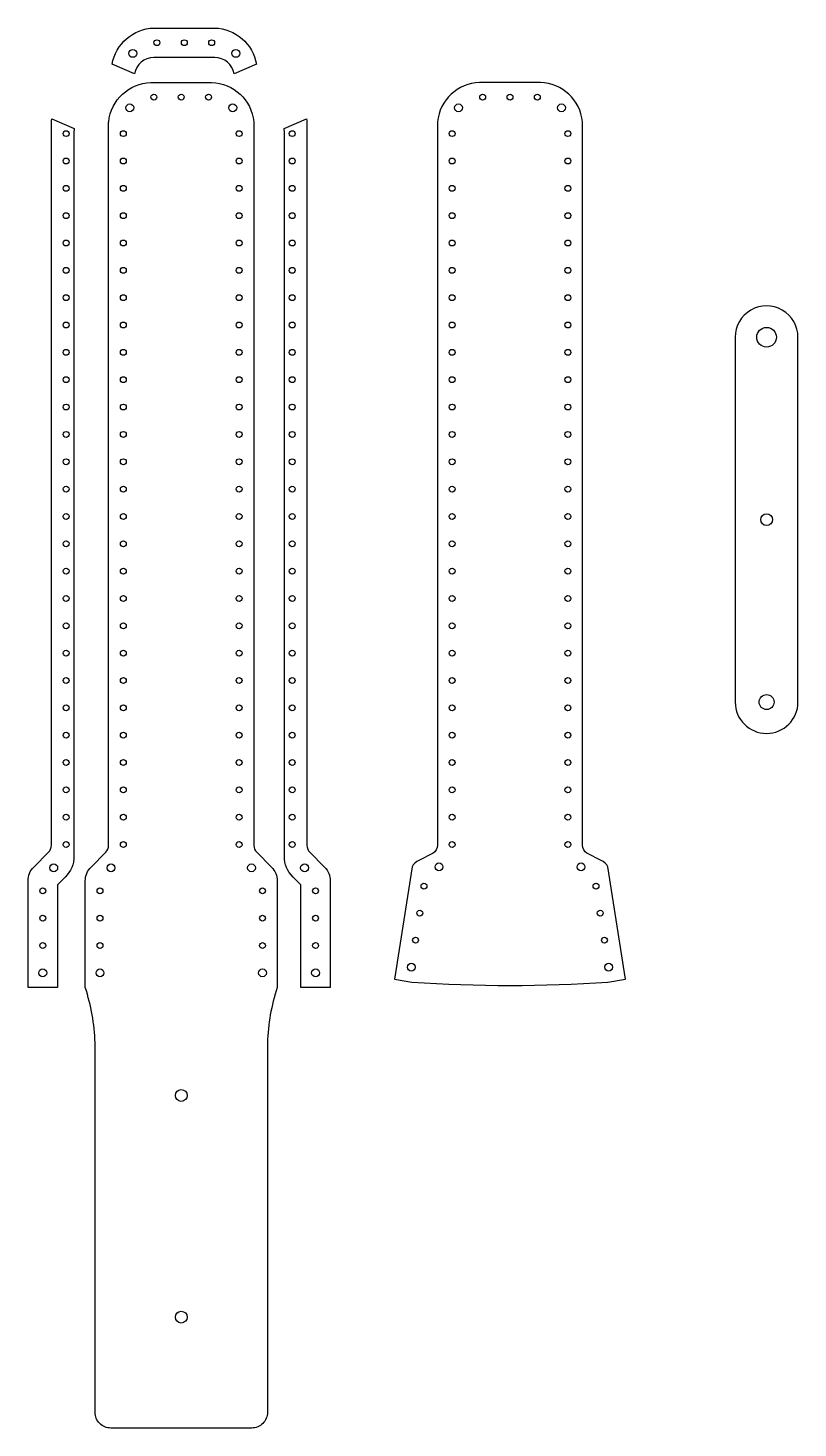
# Model space of a CAD drawing. Header units: millimetres. Extents: x 1623 to 1819, y 1872 to 2229.
import ezdxf

# ---------------------------------------------------------------- set-up
doc = ezdxf.new("R2010")
doc.units = ezdxf.units.MM

msp = doc.modelspace()

# ---------------------------------------------------------------- linework, layer by layer
at = {"color": 7, "true_color": 0xffffff}
for points in [[(1644.4, 2219.42, -0.354283), (1655.03, 2228.67), (1670.53, 2228.67, -0.354283), (1681.16, 2219.42), (1675.47, 2216.95, 0.369125), (1670.53, 2221.17), (1655.03, 2221.17, 0.369126), (1650.1, 2216.95)], [(1680.5, 2020.34, 0.196209), (1681.25, 2018.55), (1684.99, 2014.8, -0.198912), (1686.45, 2011.27), (1686.45, 1984.07, 0.072495), (1683.95, 1970.01), (1683.95, 1875.8, -0.414214), (1679.95, 1871.8), (1644.05, 1871.8, -0.414214), (1640.05, 1875.8), (1640.05, 1970.01, 0.072495), (1637.55, 1984.07), (1637.55, 2011.27, -0.198912), (1639.02, 2014.8), (1642.76, 2018.55, 0.196209), (1643.5, 2020.34), (1643.5, 2204.53, -0.026291), (1643.52, 2204.79, -0.373672), (1654.25, 2214.8), (1669.75, 2214.8, -0.373672), (1680.49, 2204.79, -0.026291), (1680.5, 2204.53)], [(1727.25, 2020.34, -0.24322), (1726.18, 2018.3), (1722.55, 2016.44, 0.198912), (1720.8, 2014.82), (1716.35, 1986.22), (1720.78, 1985.44, 0.032548), (1770.71, 1985.44), (1775.14, 1986.22), (1770.69, 2014.82, 0.198912), (1768.94, 2016.44), (1765.31, 2018.3, -0.24322), (1764.25, 2020.34), (1764.25, 2204.53, 0.026291), (1764.23, 2204.79, 0.373672), (1753.5, 2214.8), (1738, 2214.8, 0.373672), (1727.26, 2204.79, 0.026291), (1727.25, 2204.53)], [(1622.97, 1984.07), (1622.97, 2011.27, -0.198912), (1624.43, 2014.8), (1628.18, 2018.55, 0.196209), (1628.92, 2020.34), (1628.92, 2202.3), (1628.92, 2204.53, -0.026291), (1628.93, 2204.79, -0.017121), (1629.04, 2205.55), (1634.73, 2203.08, 0.039108), (1634.67, 2202.3), (1634.67, 2017.54, -0.198912), (1632.47, 2012.24), (1630.47, 2010.23), (1630.47, 2004.33), (1630.51, 1984.07), (1622.99, 1984.07)], [(1699.95, 1984.07), (1692.44, 1984.07), (1692.47, 2004.33), (1692.47, 2010.23), (1690.47, 2012.24, -0.198912), (1688.27, 2017.54), (1688.27, 2202.3, 0.039108), (1688.21, 2203.08), (1693.9, 2205.55, -0.017121), (1694.01, 2204.79, -0.026291), (1694.02, 2204.53), (1694.02, 2020.34, 0.196209), (1694.76, 2018.55), (1698.51, 2014.8, -0.198912), (1699.97, 2011.27), (1699.97, 1984.07)], [(1819.11, 2056.85), (1819.11, 2149.85, 1.001043), (1803.11, 2149.83), (1803.11, 2056.85, 1), (1819.11, 2056.85)]]:
    msp.add_lwpolyline(points, format="xyb", close=True, dxfattribs=at)
for centre, radius in [((1655.81, 2224.92), 0.75), ((1662.78, 2224.92), 0.75), ((1669.75, 2224.92), 0.75), ((1649.67, 2222.2), 1), ((1675.9, 2222.2), 1), ((1648.89, 2208.33), 1), ((1655.03, 2211.05), 0.75), ((1662, 2211.05), 0.75), ((1668.97, 2211.05), 0.75), ((1675.12, 2208.33), 1), ((1732.63, 2208.33), 1), ((1738.78, 2211.05), 0.75), ((1745.75, 2211.05), 0.75), ((1752.72, 2211.05), 0.75), ((1758.86, 2208.33), 1), ((1632.67, 2201.75), 0.75), ((1647.25, 2201.75), 0.75), ((1676.75, 2201.75), 0.75), ((1690.27, 2201.75), 0.75), ((1731, 2201.75), 0.75), ((1760.5, 2201.75), 0.75), ((1632.67, 2194.78), 0.75), ((1647.25, 2194.78), 0.75), ((1676.75, 2194.78), 0.75), ((1690.27, 2194.78), 0.75), ((1731, 2194.78), 0.75), ((1760.5, 2194.78), 0.75), ((1632.67, 2187.81), 0.75), ((1647.25, 2187.81), 0.75), ((1676.75, 2187.81), 0.75), ((1690.27, 2187.81), 0.75), ((1731, 2187.81), 0.75), ((1760.5, 2187.81), 0.75), ((1632.67, 2180.84), 0.75), ((1647.25, 2180.84), 0.75), ((1676.75, 2180.84), 0.75), ((1690.27, 2180.84), 0.75), ((1731, 2180.84), 0.75), ((1760.5, 2180.84), 0.75), ((1632.67, 2173.87), 0.75), ((1647.25, 2173.87), 0.75), ((1676.75, 2173.87), 0.75), ((1690.27, 2173.87), 0.75), ((1731, 2173.87), 0.75), ((1760.5, 2173.87), 0.75), ((1632.67, 2166.9), 0.75), ((1647.25, 2166.9), 0.75), ((1676.75, 2166.9), 0.75), ((1690.27, 2166.9), 0.75), ((1731, 2166.9), 0.75), ((1760.5, 2166.9), 0.75), ((1632.67, 2159.93), 0.75), ((1647.25, 2159.93), 0.75), ((1676.75, 2159.93), 0.75), ((1690.27, 2159.93), 0.75), ((1731, 2159.93), 0.75), ((1760.5, 2159.93), 0.75), ((1632.67, 2152.96), 0.75), ((1647.25, 2152.96), 0.75), ((1676.75, 2152.96), 0.75), ((1690.27, 2152.96), 0.75), ((1731, 2152.96), 0.75), ((1760.5, 2152.96), 0.75), ((1811.11, 2149.85), 2.5), ((1632.67, 2145.99), 0.75), ((1647.25, 2145.99), 0.75), ((1676.75, 2145.99), 0.75), ((1690.27, 2145.99), 0.75), ((1731, 2145.99), 0.75), ((1760.5, 2145.99), 0.75), ((1632.67, 2139.02), 0.75), ((1647.25, 2139.02), 0.75), ((1676.75, 2139.02), 0.75), ((1690.27, 2139.02), 0.75), ((1731, 2139.02), 0.75), ((1760.5, 2139.02), 0.75), ((1632.67, 2132.05), 0.75), ((1647.25, 2132.05), 0.75), ((1676.75, 2132.05), 0.75), ((1690.27, 2132.05), 0.75), ((1731, 2132.05), 0.75), ((1760.5, 2132.05), 0.75), ((1632.67, 2125.08), 0.75), ((1647.25, 2125.08), 0.75), ((1676.75, 2125.08), 0.75), ((1690.27, 2125.08), 0.75), ((1731, 2125.08), 0.75), ((1760.5, 2125.08), 0.75), ((1632.67, 2118.11), 0.75), ((1647.25, 2118.11), 0.75), ((1676.75, 2118.11), 0.75), ((1690.27, 2118.11), 0.75), ((1731, 2118.11), 0.75), ((1760.5, 2118.11), 0.75), ((1632.67, 2111.14), 0.75), ((1647.25, 2111.14), 0.75), ((1676.75, 2111.14), 0.75), ((1690.27, 2111.14), 0.75), ((1731, 2111.14), 0.75), ((1760.5, 2111.14), 0.75), ((1632.67, 2104.17), 0.75), ((1647.25, 2104.17), 0.75), ((1676.75, 2104.17), 0.75), ((1690.27, 2104.17), 0.75), ((1731, 2104.17), 0.75), ((1760.5, 2104.17), 0.75), ((1811.11, 2103.35), 1.5), ((1632.67, 2097.2), 0.75), ((1647.25, 2097.2), 0.75), ((1676.75, 2097.2), 0.75), ((1690.27, 2097.2), 0.75), ((1731, 2097.2), 0.75), ((1760.5, 2097.2), 0.75), ((1632.67, 2090.23), 0.75), ((1647.25, 2090.23), 0.75), ((1676.75, 2090.23), 0.75), ((1690.27, 2090.23), 0.75), ((1731, 2090.23), 0.75), ((1760.5, 2090.23), 0.75), ((1632.67, 2083.26), 0.75), ((1647.25, 2083.26), 0.75), ((1676.75, 2083.26), 0.75), ((1690.27, 2083.26), 0.75), ((1731, 2083.26), 0.75), ((1760.5, 2083.26), 0.75), ((1632.67, 2076.29), 0.75), ((1647.25, 2076.29), 0.75), ((1676.75, 2076.29), 0.75), ((1690.27, 2076.29), 0.75), ((1731, 2076.29), 0.75), ((1760.5, 2076.29), 0.75), ((1632.67, 2069.32), 0.75), ((1647.25, 2069.32), 0.75), ((1676.75, 2069.32), 0.75), ((1690.27, 2069.32), 0.75), ((1731, 2069.32), 0.75), ((1760.5, 2069.32), 0.75), ((1632.67, 2062.35), 0.75), ((1647.25, 2062.35), 0.75), ((1676.75, 2062.35), 0.75), ((1690.27, 2062.35), 0.75), ((1731, 2062.35), 0.75), ((1760.5, 2062.35), 0.75), ((1632.67, 2055.38), 0.75), ((1647.25, 2055.38), 0.75), ((1676.75, 2055.38), 0.75), ((1690.27, 2055.38), 0.75), ((1731, 2055.38), 0.75), ((1760.5, 2055.38), 0.75), ((1811.11, 2056.85), 1.9), ((1632.67, 2048.41), 0.75), ((1647.25, 2048.41), 0.75), ((1676.75, 2048.41), 0.75), ((1690.27, 2048.41), 0.75), ((1731, 2048.41), 0.75), ((1760.5, 2048.41), 0.75), ((1632.67, 2041.44), 0.75), ((1647.25, 2041.44), 0.75), ((1676.75, 2041.44), 0.75), ((1690.27, 2041.44), 0.75), ((1731, 2041.44), 0.75), ((1760.5, 2041.44), 0.75), ((1632.67, 2034.47), 0.75), ((1647.25, 2034.47), 0.75), ((1676.75, 2034.47), 0.75), ((1690.27, 2034.47), 0.75), ((1731, 2034.47), 0.75), ((1760.5, 2034.47), 0.75), ((1632.67, 2027.5), 0.75), ((1647.25, 2027.5), 0.75), ((1676.75, 2027.5), 0.75), ((1690.27, 2027.5), 0.75), ((1731, 2027.5), 0.75), ((1760.5, 2027.5), 0.75), ((1632.67, 2020.53), 0.75), ((1647.25, 2020.53), 0.75), ((1676.75, 2020.53), 0.75), ((1690.27, 2020.53), 0.75), ((1731, 2020.53), 0.75), ((1760.5, 2020.53), 0.75), ((1629.52, 2014.59), 1), ((1644.11, 2014.59), 1), ((1679.9, 2014.59), 1), ((1693.42, 2014.59), 1), ((1727.65, 2014.84), 1), ((1763.84, 2014.84), 1), ((1626.72, 2008.73), 0.75), ((1641.3, 2008.73), 0.75), ((1682.7, 2008.73), 0.75), ((1696.22, 2008.73), 0.75), ((1723.83, 2009.93), 0.75), ((1767.66, 2009.93), 0.75), ((1626.72, 2001.76), 0.75), ((1641.3, 2001.76), 0.75), ((1682.7, 2001.76), 0.75), ((1696.22, 2001.76), 0.75), ((1722.76, 2003.05), 0.75), ((1768.73, 2003.05), 0.75), ((1626.72, 1994.79), 0.75), ((1641.3, 1994.79), 0.75), ((1682.7, 1994.79), 0.75), ((1696.22, 1994.79), 0.75), ((1721.69, 1996.16), 0.75), ((1769.8, 1996.16), 0.75), ((1626.72, 1987.82), 1), ((1641.3, 1987.82), 1), ((1682.7, 1987.82), 1), ((1696.22, 1987.82), 1), ((1720.62, 1989.27), 1), ((1770.87, 1989.27), 1), ((1662, 1956.57), 1.5), ((1662, 1900.06), 1.5)]:
    msp.add_circle(centre, radius, dxfattribs=at)

doc.saveas('drawing.dxf')
